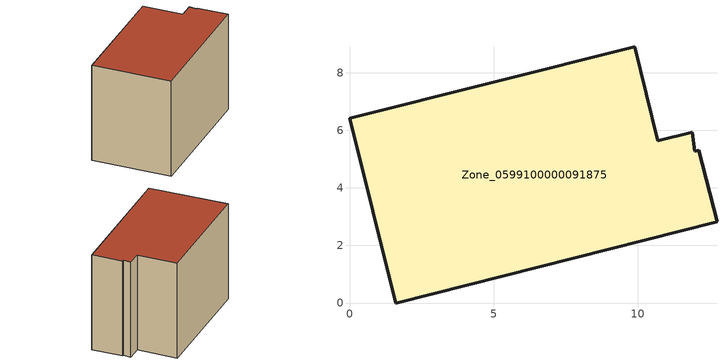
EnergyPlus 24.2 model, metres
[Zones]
Zone_0599100000091875
 floor ground (C_G): 12.13,5.3 12.76,2.82 1.61,0 0,6.41 9.9,8.89 10.71,5.64 11.91,5.93 12,5.26 z0
 wall outside (C_F): 1.61,0 12.76,2.82 12.13,5.3 12,5.26 11.91,5.93 10.71,5.64 9.9,8.89 0,6.41 1.61,0 z0:8.31
 roof outside (C_R): 12.76,2.82 12.13,5.3 12,5.26 11.91,5.93 10.71,5.64 9.9,8.89 0,6.41 1.61,0 z8.31
[BUILDING]
Pand.0599100000091875: North Axis=0; Terrain=City; Loads Convergence Tolerance Value=0.04; Temperature Convergence Tolerance Value=0.4; Solar Distribution=FullExterior; Maximum Number of Warmup Days=25; Minimum Number of Warmup Days=1
[Site:Location]
Rotterdam.The.Hague.AP_ZH_NLD Design_Conditions: Latitude=51.96; Longitude=4.45; Time Zone=1; Elevation=-4.5
[SITE:GROUNDTEMPERATURE:BUILDINGSURFACE]
18, 18, 18, 18, 18, 18, 18, 18, 18, 18, 18, 18
[MATERIAL] Thermal Absorptance=0.9; Solar Absorptance=0.7; Visible Absorptance=0.7
Name | Roughness | Thickness | Conductivity | Density | Specific Heat
G.TI.1975-1991 | MediumSmooth | 0.15 | 0.288461 | 540 | 1210
F.TI.1975-1991 | Rough | 0.3 | 0.230769 | 1920 | 840
R.TI.1975-1991 | MediumRough | 0.2 | 0.153846 | 1500 | 1000
[CONSTRUCTION]
C_G: G.TI.1975-1991
C_F: F.TI.1975-1991
C_R: R.TI.1975-1991
[ZONE]
Zone_0599100000091875: Type=1; Multiplier=1; Ceiling Height=Autocalculate; Volume=Autocalculate; Floor Area=autocalculate; Part of Total Floor Area=Yes
[ZONEINFILTRATION:DESIGNFLOWRATE]
Infil_Zone_0599100000091875: Zone or ZoneList or Space or SpaceList=Zone_0599100000091875; Schedule=AlwaysOn; Design Flow Rate Calculation Method=Flow/Area; Flow Rate per Floor Area=0.003; Constant Term Coefficient=1; Temperature Term Coefficient=0; Velocity Term Coefficient=0; Velocity Squared Term Coefficient=0
[HVACTEMPLATE:ZONE:IDEALLOADSAIRSYSTEM]
Zone_0599100000091875: Maximum Heating Supply Air Temperature=50; Minimum Cooling Supply Air Temperature=13; Maximum Heating Supply Air Humidity Ratio=0.0156; Minimum Cooling Supply Air Humidity Ratio=0.0077; Heating Limit=NoLimit; Cooling Limit=NoLimit; Dehumidification Control Type=ConstantSensibleHeatRatio; Cooling Sensible Heat Ratio=0.7; Dehumidification Setpoint=60; Humidification Control Type=None; Humidification Setpoint=30; Outdoor Air Method=None; Outdoor Air Flow Rate per Person=0.00944; Outdoor Air Flow Rate per Zone Floor Area=0; Outdoor Air Flow Rate per Zone=0; Demand Controlled Ventilation Type=None; Outdoor Air Economizer Type=NoEconomizer; Heat Recovery Type=None; Sensible Heat Recovery Effectiveness=0.7; Latent Heat Recovery Effectiveness=0.65
[ZONECONTROL:THERMOSTAT]
ThermostatControl_Zone_0599100000091875: Zone or ZoneList=Zone_0599100000091875; Control Type Schedule=DualSetpointControlType; Control 1=Thermostat_Zone_0599100000091875; Temperature Difference Between Cutout And Setpoint=0
[THERMOSTATSETPOINT:DUALSETPOINT]
Thermostat_Zone_0599100000091875: Heating Setpoint Temperature Schedule=HeatingSetpoint_Zone_0599100000091875; Cooling Setpoint Temperature Schedule=CoolingSetpoint_Zone_0599100000091875
[SCHEDULE:COMPACT]
HeatingSetpoint_Zone_0599100000091875: Through: 12/31, For: AllDays, Until: 24:00, 21
CoolingSetpoint_Zone_0599100000091875: Through: 12/31, For: AllDays, Until: 24:00, 24
DualSetpointControlType: Through: 12/31, For: AllDays, Until: 24:00, 4
AlwaysOn: Through: 12/31, For: AllDays, Until: 24:00, 1
